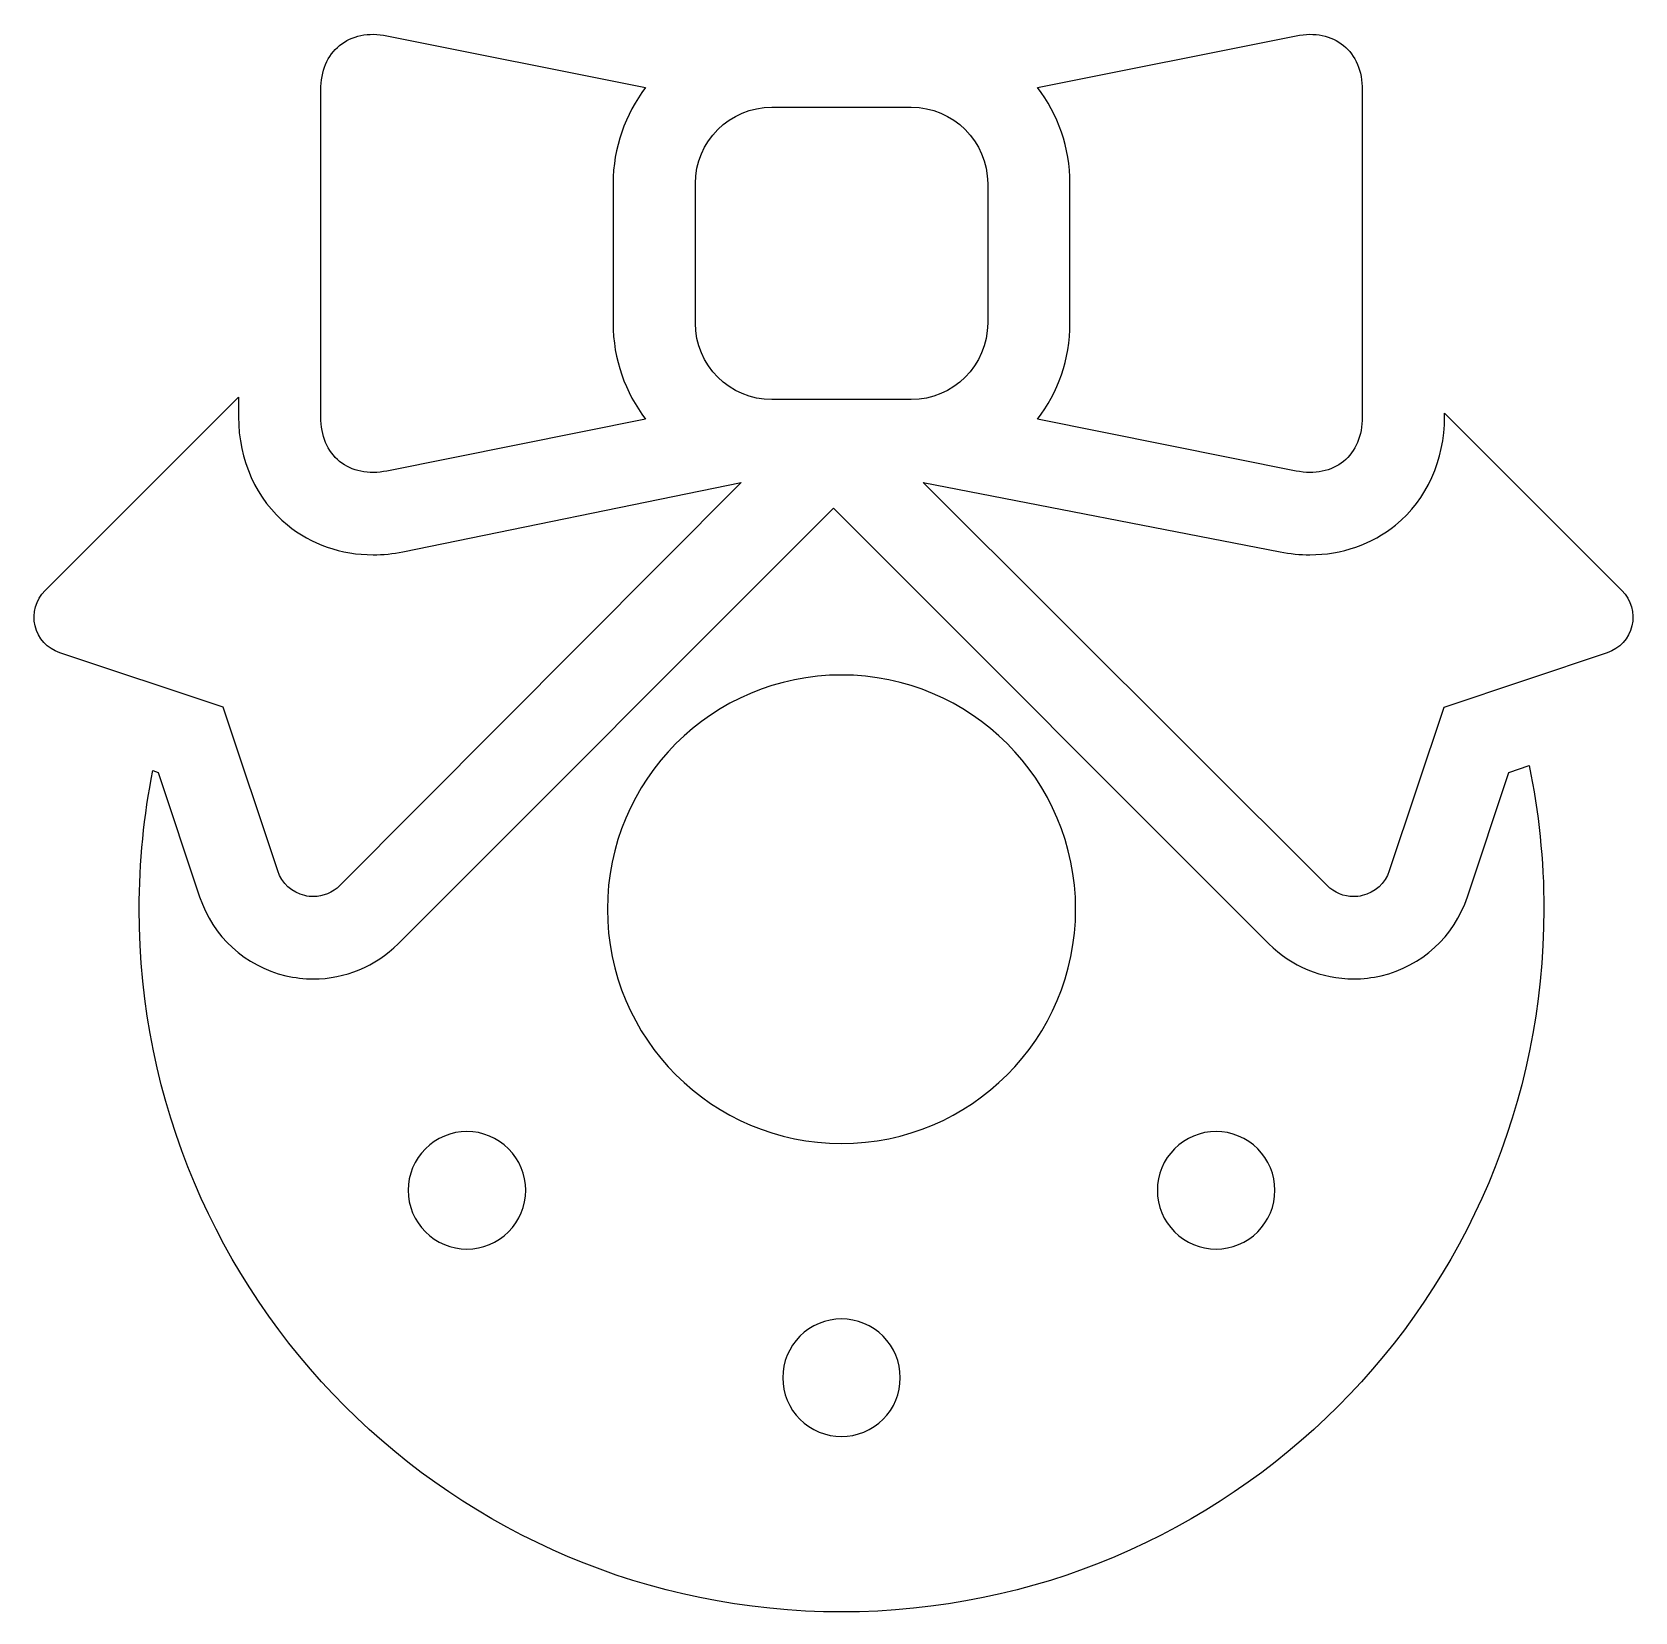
# Model space of a CAD drawing. Header units: centimetres. Extents: x -10.8 to 10.8, y -10.6 to 10.7.
import ezdxf

# ---------------------------------------------------------------- set-up
doc = ezdxf.new("R2010")
doc.units = ezdxf.units.CM
doc.header["$MEASUREMENT"] = 0
doc.layers.add('Layer 1', color=7, linetype='Continuous')

msp = doc.modelspace()

# ---------------------------------------------------------------- linework, layer by layer
at = {"layer": 'Layer 1'}
for points, knots in [([(-6.92312, 9.89818), (-6.92312, 9.89818), (-6.92312, 5.48401), (-6.92312, 5.48401), (-6.92312, 5.48401), (-6.92312, 5.23133), (-6.83298, 5.01819), (-6.66927, 4.88407), (-6.66927, 4.88407), (-6.50549, 4.7498), (-6.27905, 4.70328), (-6.03109, 4.75286), (-6.03109, 4.75286), (-6.03109, 4.75286), (-2.53736, 5.45188), (-2.53736, 5.45188), (-2.53736, 5.45188), (-2.81229, 5.81229), (-2.97607, 6.26183), (-2.97607, 6.7491), (-2.97607, 6.7491), (-2.97607, 6.7491), (-2.97608, 8.63324), (-2.97608, 8.63324), (-2.97608, 8.63324), (-2.97608, 9.12051), (-2.8123, 9.57004), (-2.53737, 9.93038), (-2.53737, 9.93038), (-2.53737, 9.93038), (-6.0311, 10.6294), (-6.0311, 10.6294), (-6.0311, 10.6294), (-6.27906, 10.67912), (-6.5055, 10.63238), (-6.66928, 10.49819), (-6.66928, 10.49819), (-6.83298, 10.364), (-6.92312, 10.15086), (-6.92312, 9.89818)], [0, 0, 0, 0, 0.09090909, 0.09090909, 0.09090909, 0.09090909, 0.18181818, 0.18181818, 0.18181818, 0.18181818, 0.27272727, 0.27272727, 0.27272727, 0.27272727, 0.36363636, 0.36363636, 0.36363636, 0.36363636, 0.45454545, 0.45454545, 0.45454545, 0.45454545, 0.54545455, 0.54545455, 0.54545455, 0.54545455, 0.63636364, 0.63636364, 0.63636364, 0.63636364, 0.72727273, 0.72727273, 0.72727273, 0.72727273, 0.81818182, 0.81818182, 0.81818182, 0.81818182, 1, 1, 1, 1]), ([(2.75436, 5.45187), (2.75436, 5.45187), (6.24794, 4.75285), (6.24794, 4.75285), (6.24794, 4.75285), (6.49575, 4.70313), (6.72234, 4.7498), (6.88612, 4.88406), (6.88612, 4.88406), (7.04983, 5.01825), (7.13997, 5.23132), (7.13997, 5.484), (7.13997, 5.484), (7.13997, 5.484), (7.13997, 9.89818), (7.13997, 9.89818), (7.13997, 9.89818), (7.13997, 10.15086), (7.04983, 10.364), (6.88612, 10.49812), (6.88612, 10.49812), (6.72227, 10.63239), (6.49568, 10.67913), (6.24794, 10.62933), (6.24794, 10.62933), (6.24794, 10.62933), (2.75436, 9.93038), (2.75436, 9.93038), (2.75436, 9.93038), (3.02936, 9.56997), (3.19307, 9.12043), (3.19307, 8.63316), (3.19307, 8.63316), (3.19307, 8.63316), (3.19307, 6.74901), (3.19307, 6.74901), (3.19307, 6.74901), (3.19307, 6.26183), (3.02936, 5.81222), (2.75436, 5.45187)], [0, 0, 0, 0, 0.09090909, 0.09090909, 0.09090909, 0.09090909, 0.18181818, 0.18181818, 0.18181818, 0.18181818, 0.27272727, 0.27272727, 0.27272727, 0.27272727, 0.36363636, 0.36363636, 0.36363636, 0.36363636, 0.45454545, 0.45454545, 0.45454545, 0.45454545, 0.54545455, 0.54545455, 0.54545455, 0.54545455, 0.63636364, 0.63636364, 0.63636364, 0.63636364, 0.72727273, 0.72727273, 0.72727273, 0.72727273, 0.81818182, 0.81818182, 0.81818182, 0.81818182, 1, 1, 1, 1]), ([(1.04999, 5.71721), (1.61896, 5.71721), (2.08188, 6.18012), (2.08188, 6.7491), (2.08188, 6.7491), (2.08188, 6.7491), (2.08187, 8.63324), (2.08187, 8.63324), (2.08187, 8.63324), (2.08187, 9.20221), (1.61896, 9.66513), (1.04998, 9.66513), (1.04998, 9.66513), (1.04998, 9.66513), (-0.83292, 9.66512), (-0.83292, 9.66512), (-0.83292, 9.66512), (-1.40189, 9.66512), (-1.86481, 9.20221), (-1.86481, 8.63323), (-1.86481, 8.63323), (-1.86481, 8.63323), (-1.86481, 6.74908), (-1.86481, 6.74908), (-1.86481, 6.74908), (-1.86481, 6.18011), (-1.4019, 5.71719), (-0.83292, 5.71719), (-0.83292, 5.71719), (-0.83292, 5.71719), (1.04999, 5.71721), (1.04999, 5.71721)], [0, 0, 0, 0, 0.11111111, 0.11111111, 0.11111111, 0.11111111, 0.22222222, 0.22222222, 0.22222222, 0.22222222, 0.33333333, 0.33333333, 0.33333333, 0.33333333, 0.44444444, 0.44444444, 0.44444444, 0.44444444, 0.55555556, 0.55555556, 0.55555556, 0.55555556, 0.66666667, 0.66666667, 0.66666667, 0.66666667, 0.77777778, 0.77777778, 0.77777778, 0.77777778, 1, 1, 1, 1]), ([(-7.50489, -0.64508), (-7.44935, -0.81184), (-7.31138, -0.93789), (-7.14033, -0.97831), (-7.14033, -0.97831), (-7.10173, -0.98747), (-7.06255, -0.9919), (-7.0238, -0.9919), (-7.0238, -0.9919), (-6.89084, -0.9919), (-6.76138, -0.93956), (-6.6652, -0.84331), (-6.6652, -0.84331), (-6.6652, -0.84331), (-1.24611, 4.59686), (-1.24611, 4.59686), (-1.24611, 4.59686), (-1.24611, 4.59686), (-5.81309, 3.6631), (-5.81309, 3.6631), (-5.81309, 3.6631), (-5.94823, 3.63613), (-6.08315, 3.62283), (-6.21603, 3.62283), (-6.21603, 3.62283), (-6.6455, 3.62283), (-7.05302, 3.76175), (-7.37368, 4.02468), (-7.37368, 4.02468), (-7.79349, 4.36881), (-8.03432, 4.90078), (-8.03432, 5.48408), (-8.03432, 5.48408), (-8.03432, 5.48408), (-8.03432, 5.75174), (-8.03432, 5.75174), (-8.03432, 5.75174), (-8.03432, 5.75174), (-10.64649, 3.13884), (-10.64649, 3.13884), (-10.64649, 3.13884), (-10.77072, 3.01453), (-10.82183, 2.83476), (-10.78141, 2.66379), (-10.78141, 2.66379), (-10.74099, 2.49274), (-10.61501, 2.35484), (-10.44826, 2.29923), (-10.44826, 2.29923), (-10.44826, 2.29923), (-8.2407, 1.56321), (-8.2407, 1.56321), (-8.2407, 1.56321), (-8.2407, 1.56321), (-7.50489, -0.64508), (-7.50489, -0.64508)], [0, 0, 0, 0, 0.06666667, 0.06666667, 0.06666667, 0.06666667, 0.13333333, 0.13333333, 0.13333333, 0.13333333, 0.2, 0.2, 0.2, 0.2, 0.26666667, 0.26666667, 0.26666667, 0.26666667, 0.33333333, 0.33333333, 0.33333333, 0.33333333, 0.4, 0.4, 0.4, 0.4, 0.46666667, 0.46666667, 0.46666667, 0.46666667, 0.53333333, 0.53333333, 0.53333333, 0.53333333, 0.6, 0.6, 0.6, 0.6, 0.66666667, 0.66666667, 0.66666667, 0.66666667, 0.73333333, 0.73333333, 0.73333333, 0.73333333, 0.8, 0.8, 0.8, 0.8, 0.86666667, 0.86666667, 0.86666667, 0.86666667, 1, 1, 1, 1]), ([(1.21035, 4.59678), (1.21035, 4.59678), (6.66513, -0.84339), (6.66513, -0.84339), (6.66513, -0.84339), (6.76138, -0.93964), (6.89084, -0.99198), (7.02373, -0.99198), (7.02373, -0.99198), (7.06248, -0.99198), (7.10166, -0.98755), (7.14026, -0.97839), (7.14026, -0.97839), (7.31131, -0.93797), (7.44928, -0.81192), (7.50482, -0.64516), (7.50482, -0.64516), (7.50482, -0.64516), (8.24062, 1.56313), (8.24062, 1.56313), (8.24062, 1.56313), (8.24062, 1.56313), (10.44825, 2.29915), (10.44825, 2.29915), (10.44825, 2.29915), (10.61501, 2.35476), (10.74099, 2.49266), (10.7814, 2.66371), (10.7814, 2.66371), (10.82182, 2.83469), (10.77071, 3.01446), (10.64648, 3.13876), (10.64648, 3.13876), (10.64648, 3.13876), (8.25123, 5.53467), (8.25123, 5.53467), (8.25123, 5.53467), (8.25123, 5.53467), (8.25123, 5.48393), (8.25123, 5.48393), (8.25123, 5.48393), (8.25123, 4.90064), (8.0104, 4.36874), (7.59059, 4.02453), (7.59059, 4.02453), (7.26994, 3.76167), (6.86235, 3.62268), (6.43294, 3.62268), (6.43294, 3.62268), (6.30006, 3.62268), (6.16514, 3.63591), (6.03, 3.66295), (6.03, 3.66295), (6.03, 3.66295), (1.21035, 4.59678), (1.21035, 4.59678)], [0, 0, 0, 0, 0.06666667, 0.06666667, 0.06666667, 0.06666667, 0.13333333, 0.13333333, 0.13333333, 0.13333333, 0.2, 0.2, 0.2, 0.2, 0.26666667, 0.26666667, 0.26666667, 0.26666667, 0.33333333, 0.33333333, 0.33333333, 0.33333333, 0.4, 0.4, 0.4, 0.4, 0.46666667, 0.46666667, 0.46666667, 0.46666667, 0.53333333, 0.53333333, 0.53333333, 0.53333333, 0.6, 0.6, 0.6, 0.6, 0.66666667, 0.66666667, 0.66666667, 0.66666667, 0.73333333, 0.73333333, 0.73333333, 0.73333333, 0.8, 0.8, 0.8, 0.8, 0.86666667, 0.86666667, 0.86666667, 0.86666667, 1, 1, 1, 1]), ([(9.11919, 0.68477), (9.11919, 0.68477), (8.55909, -0.9962), (8.55909, -0.9962), (8.55909, -0.9962), (8.38055, -1.53232), (7.94563, -1.92995), (7.3957, -2.05978), (7.3957, -2.05978), (7.27394, -2.08857), (7.14876, -2.10311), (7.02373, -2.10311), (7.02373, -2.10311), (6.59142, -2.10311), (6.18506, -1.93475), (5.87924, -1.629), (5.87924, -1.629), (5.87924, -1.629), (0, 4.25149), (0, 4.25149), (0, 4.25149), (0, 4.25149), (-5.87939, -1.62913), (-5.87939, -1.62913), (-5.87939, -1.62913), (-6.18507, -1.93481), (-6.5915, -2.10316), (-7.02373, -2.10316), (-7.02373, -2.10316), (-7.14876, -2.10316), (-7.27394, -2.08855), (-7.39563, -2.05983), (-7.39563, -2.05983), (-7.94563, -1.92993), (-8.38056, -1.53237), (-8.55902, -0.9964), (-8.55902, -0.9964), (-8.55902, -0.9964), (-9.1192, 0.68471), (-9.1192, 0.68471), (-9.1192, 0.68471), (-9.1192, 0.68471), (-9.18986, 0.70826), (-9.18986, 0.70826), (-9.18986, 0.70826), (-9.31097, 0.10338), (-9.37523, -0.52208), (-9.37523, -1.16266), (-9.37523, -1.16266), (-9.37523, -6.40183), (-5.12912, -10.64881), (0.10852, -10.64881), (0.10852, -10.64881), (5.34631, -10.64881), (9.59235, -6.40176), (9.59235, -1.16266), (9.59235, -1.16266), (9.59235, -0.49817), (9.52293, 0.14997), (9.39273, 0.77586), (9.39273, 0.77586), (9.39273, 0.77586), (9.11919, 0.68477), (9.11919, 0.68477)], [0, 0, 0, 0, 0.05882353, 0.05882353, 0.05882353, 0.05882353, 0.11764706, 0.11764706, 0.11764706, 0.11764706, 0.17647059, 0.17647059, 0.17647059, 0.17647059, 0.23529412, 0.23529412, 0.23529412, 0.23529412, 0.29411765, 0.29411765, 0.29411765, 0.29411765, 0.35294118, 0.35294118, 0.35294118, 0.35294118, 0.41176471, 0.41176471, 0.41176471, 0.41176471, 0.47058824, 0.47058824, 0.47058824, 0.47058824, 0.52941176, 0.52941176, 0.52941176, 0.52941176, 0.58823529, 0.58823529, 0.58823529, 0.58823529, 0.64705882, 0.64705882, 0.64705882, 0.64705882, 0.70588235, 0.70588235, 0.70588235, 0.70588235, 0.76470588, 0.76470588, 0.76470588, 0.76470588, 0.82352941, 0.82352941, 0.82352941, 0.82352941, 0.88235294, 0.88235294, 0.88235294, 0.88235294, 1, 1, 1, 1]), ([(0.10839, -4.32469), (-1.63749, -4.32469), (-3.05276, -2.90898), (-3.05276, -1.16266), (-3.05276, -1.16266), (-3.05276, 0.58395), (-1.63749, 1.99944), (0.10839, 1.99944), (0.10839, 1.99944), (1.85442, 1.99944), (3.26983, 0.58395), (3.26983, -1.16266), (3.26983, -1.16266), (3.26983, -2.90891), (1.85441, -4.32469), (0.10839, -4.32469)], [0, 0, 0, 0, 0.2, 0.2, 0.2, 0.2, 0.4, 0.4, 0.4, 0.4, 0.6, 0.6, 0.6, 0.6, 1, 1, 1, 1]), ([(-4.38851, -5.51803), (-4.53615, -5.66647), (-4.741, -5.75058), (-4.9497, -5.75058), (-4.9497, -5.75058), (-5.15848, -5.75058), (-5.36325, -5.66647), (-5.51082, -5.51803), (-5.51082, -5.51803), (-5.65846, -5.37039), (-5.74344, -5.16634), (-5.74344, -4.95684), (-5.74344, -4.95684), (-5.74344, -4.74806), (-5.65846, -4.54329), (-5.51082, -4.39565), (-5.51082, -4.39565), (-5.36325, -4.24808), (-5.15847, -4.1631), (-4.9497, -4.1631), (-4.9497, -4.1631), (-4.74092, -4.1631), (-4.53615, -4.24808), (-4.38851, -4.39565), (-4.38851, -4.39565), (-4.24087, -4.54409), (-4.15596, -4.74814), (-4.15596, -4.95684), (-4.15596, -4.95684), (-4.15596, -5.16554), (-4.24087, -5.37031), (-4.38851, -5.51803)], [0, 0, 0, 0, 0.11111111, 0.11111111, 0.11111111, 0.11111111, 0.22222222, 0.22222222, 0.22222222, 0.22222222, 0.33333333, 0.33333333, 0.33333333, 0.33333333, 0.44444444, 0.44444444, 0.44444444, 0.44444444, 0.55555556, 0.55555556, 0.55555556, 0.55555556, 0.66666667, 0.66666667, 0.66666667, 0.66666667, 0.77777778, 0.77777778, 0.77777778, 0.77777778, 1, 1, 1, 1]), ([(5.72782, -5.51803), (5.58018, -5.66647), (5.37533, -5.75058), (5.16663, -5.75058), (5.16663, -5.75058), (4.95713, -5.75058), (4.75308, -5.66647), (4.60544, -5.51803), (4.60544, -5.51803), (4.457, -5.37039), (4.37289, -5.16634), (4.37289, -4.95684), (4.37289, -4.95684), (4.37289, -4.74806), (4.457, -4.54329), (4.60544, -4.39565), (4.60544, -4.39565), (4.75308, -4.24808), (4.95713, -4.1631), (5.16663, -4.1631), (5.16663, -4.1631), (5.37541, -4.1631), (5.58018, -4.24808), (5.72782, -4.39565), (5.72782, -4.39565), (5.87539, -4.54329), (5.96037, -4.74814), (5.96037, -4.95684), (5.96037, -4.95684), (5.96037, -5.16633), (5.87539, -5.37031), (5.72782, -5.51803)], [0, 0, 0, 0, 0.11111111, 0.11111111, 0.11111111, 0.11111111, 0.22222222, 0.22222222, 0.22222222, 0.22222222, 0.33333333, 0.33333333, 0.33333333, 0.33333333, 0.44444444, 0.44444444, 0.44444444, 0.44444444, 0.55555556, 0.55555556, 0.55555556, 0.55555556, 0.66666667, 0.66666667, 0.66666667, 0.66666667, 0.77777778, 0.77777778, 0.77777778, 0.77777778, 1, 1, 1, 1]), ([(0.66922, -8.04849), (0.52165, -8.19613), (0.31687, -8.28024), (0.1081, -8.28024), (0.1081, -8.28024), (-0.10075, -8.28024), (-0.30553, -8.19613), (-0.45309, -8.04849), (-0.45309, -8.04849), (-0.60073, -7.90005), (-0.68564, -7.69527), (-0.68564, -7.4865), (-0.68564, -7.4865), (-0.68564, -7.27772), (-0.60073, -7.07375), (-0.45309, -6.92531), (-0.45309, -6.92531), (-0.30552, -6.77774), (-0.10074, -6.69276), (0.1081, -6.69276), (0.1081, -6.69276), (0.31688, -6.69276), (0.52165, -6.77774), (0.66922, -6.92531), (0.66922, -6.92531), (0.81766, -7.07375), (0.90184, -7.2778), (0.90184, -7.4865), (0.90184, -7.4865), (0.90184, -7.69527), (0.81766, -7.90005), (0.66922, -8.04849)], [0, 0, 0, 0, 0.11111111, 0.11111111, 0.11111111, 0.11111111, 0.22222222, 0.22222222, 0.22222222, 0.22222222, 0.33333333, 0.33333333, 0.33333333, 0.33333333, 0.44444444, 0.44444444, 0.44444444, 0.44444444, 0.55555556, 0.55555556, 0.55555556, 0.55555556, 0.66666667, 0.66666667, 0.66666667, 0.66666667, 0.77777778, 0.77777778, 0.77777778, 0.77777778, 1, 1, 1, 1])]:
    msp.add_open_spline(points, degree=3, knots=knots, dxfattribs=at)

doc.saveas('drawing.dxf')
